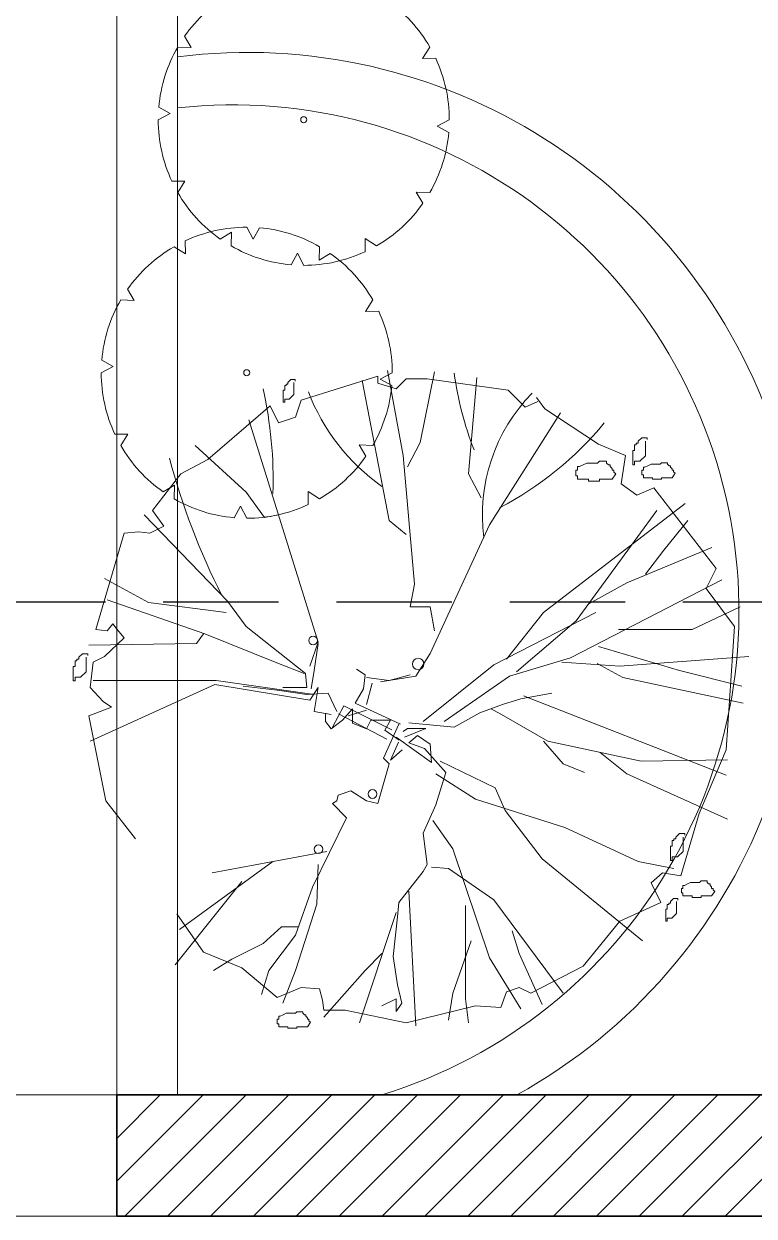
# Model space of a CAD drawing. Header units: inches. Extents: x 921646 to 2157952, y -92667 to 262089.
# Drawn here: x 1986381 to 1987585, y 200311 to 202277 of the extents above; entities that cross this region are included whole.
import ezdxf

# ---------------------------------------------------------------- set-up
doc = ezdxf.new("R2010")
doc.units = ezdxf.units.IN
doc.header["$MEASUREMENT"] = 0
doc.linetypes.add('DASHDOT', pattern=[1, 0.5, -0.25, 0, -0.25])
doc.linetypes.add('DASHED2', pattern=[9.525, 6.35, -3.175])
doc.layers.get('0').update_dxf_attribs({"lineweight": 9})
for name, color, linetype, lineweight in [('01-WALL', 10, 'Continuous', 35), ('04-TRUC', 40, 'DASHDOT', 9), ('09-DIMOUT', 251, 'Continuous', 9), ('13-VATDUNG', 104, 'Continuous', 13)]:
    doc.layers.add(name, color=color, linetype=linetype, lineweight=lineweight)
doc.layers.add('08-HATCH', color=130, linetype='Continuous')

# ---------------------------------------------------------------- blocks, each defined once
blk = doc.blocks.new('luoi')
at = {"layer": '04-TRUC', "ltscale": 500}
blk.add_line((1728830.4, 124594.3), (1752564.3, 124594.3), dxfattribs=at)
blk = doc.blocks.new('mb-cay8')
for p, q in [((-38.611, 550.352), (-64.794, 597.717)), ((-12.5, 600), (-38.611, 550.352)), ((240.063, 489.674), (241.07, 543.785)), ((-312.5, 519.615), (-310.289, 463.563)), ((287.5, 519.615), (240.063, 489.674)), ((-310.289, 463.563), (-356.646, 491.491)), ((451.063, 297.789), (478.991, 344.145)), ((-532.116, 300), (-502.175, 252.563)), ((507.115, 300), (451.063, 297.789)), ((-502.175, 252.563), (-556.286, 253.57)), ((537.852, 26.11), (585.217, 52.293)), ((-612.5, 0), (-562.853, -26.111)), ((587.5, 0), (537.852, 26.11)), ((-562.853, -26.111), (-610.218, -52.294)), ((507.115, -300), (477.174, -252.564)), ((477.174, -252.564), (531.285, -253.571)), ((-532.116, -300), (-476.064, -297.789)), ((-476.064, -297.789), (-503.992, -344.146)), ((-312.5, -519.616), (-265.064, -489.675)), ((-265.064, -489.675), (-266.071, -543.786)), ((287.5, -519.616), (285.289, -463.564)), ((285.289, -463.564), (331.645, -491.492)), ((-12.5, -600), (13.61, -550.353)), ((13.61, -550.353), (39.793, -597.718))]:
    blk.add_line(p, q)
blk.add_circle((-12.5, 0), 12.5)
for centre, radius, start, end in [((-12.499, -0.003), 600.003, 95.00011, 120), ((-12.5, 0.002), 599.998, 64.99996, 90.00008), ((-12.504, -0.004), 600.005, 35.00009, 59.99989), ((-12.497, -0.004), 600.005, 125.0001, 149.9999), ((-12.501, -0.001), 600, 5.000009, 30), ((-12.502, 0), 599.998, 155, 180.0001), ((-12.5, -0.001), 599.999, 335, 0.000018), ((-12.5, -0.001), 600, 185, 210), ((-12.5, -0.001), 600, 305, 330), ((-12.499, 0.001), 600.002, 215, 239.9999), ((-12.501, 0.004), 600.004, 275.0001, 299.9999), ((-12.5, -0.002), 599.999, 244.9999, 270)]:
    blk.add_arc(centre, radius, start, end)
blk = doc.blocks.new('tuong t2')
at = {"layer": '09-DIMOUT'}
h = blk.add_hatch(dxfattribs=at)
h.set_pattern_fill('ANSI31', color=256, scale=400)
h.set_pattern_definition([(45, (-254796.685, -87721.633), (-35.355339, 35.355339), [])])
h.paths.add_polyline_path([(1739597.7, 112789.3), (1735697.7, 112789.3), (1735697.7, 112589.3), (1739597.7, 112589.3)])
h.paths.add_polyline_path([(1735397.7, 112789.3), (1733597.7, 112789.3), (1733597.7, 112589.3), (1735397.7, 112589.3)])
h.paths.add_polyline_path([(1735197.7, 113389.3), (1735097.7, 113389.3), (1735097.7, 112789.3), (1735197.7, 112789.3)])
h.paths.add_polyline_path([(1733397.7, 112789.3), (1731737.7, 112789.3), (1731737.7, 112589.3), (1733397.7, 112589.3)])
h.paths.add_polyline_path([(1733397.7, 115689.3), (1733197.7, 115689.3), (1733197.7, 115589.3), (1733397.7, 115589.3)])
h.paths.add_polyline_path([(1735197.7, 115889.3), (1735247.7, 115889.3), (1735247.7, 115989.3), (1735097.7, 115989.3), (1735097.7, 115689.3), (1733397.7, 115689.3), (1733397.7, 115589.3), (1735097.7, 115589.3), (1735097.7, 115189.3), (1735197.7, 115189.3)])
h.paths.add_polyline_path([(1733397.7, 117389.3), (1733397.7, 117589.3), (1733197.7, 117589.3), (1733197.7, 117389.3), (1733397.7, 117389.3)])
h.paths.add_polyline_path([(1735397.7, 117589.3), (1733597.7, 117589.3), (1733597.7, 117389.3), (1735197.7, 117389.3), (1735397.7, 117389.3)])
h.paths.add_polyline_path([(1739797.7, 115989.3), (1737477.7, 115989.3), (1737477.7, 116089.3), (1737377.7, 116089.3), (1737377.7, 115989.3), (1736047.7, 115989.3), (1736047.7, 115889.3), (1739297.7, 115889.3), (1739297.7, 115739.3), (1739397.7, 115739.3), (1739397.7, 115889.3), (1739797.7, 115889.3)])
h.paths.add_polyline_path([(1737477.7, 117389.3), (1737377.7, 117389.3), (1737377.7, 116789.3), (1737477.7, 116789.3)])
h.paths.add_polyline_path([(1739897.7, 117389.3), (1739797.7, 117389.3), (1739797.7, 115989.3), (1739797.7, 115739.3), (1739897.7, 115739.3)])
h.paths.add_polyline_path([(1739797.7, 117259.3), (1739397.7, 117259.3), (1739397.7, 117389.3), (1739297.7, 117389.3), (1739297.7, 117159.3), (1739797.7, 117159.3)])
h.paths.add_polyline_path([(1739397.7, 114839.3), (1739297.7, 114839.3), (1739297.7, 114289.3), (1739797.7, 114289.3), (1739797.7, 114389.3), (1739397.7, 114389.3)])
h.paths.add_polyline_path([(1743197.7, 112789.3), (1743197.7, 112889.3), (1743097.7, 112889.3), (1743097.7, 112789.3), (1743017.7, 112789.3), (1743017.7, 112875.1), (1742987.2, 112889.3), (1742477.7, 112889.3), (1742477.7, 112789.3), (1742397.7, 112789.3), (1742397.7, 112889.3), (1742297.7, 112889.3), (1742297.7, 112789.3), (1739897.7, 112789.3), (1739897.7, 112589.3), (1743197.7, 112589.3)])
h.paths.add_polyline_path([(1743197.7, 117589.3), (1739897.7, 117589.3), (1739897.7, 117389.3), (1743197.7, 117389.3)])
h.paths.add_polyline_path([(1746797.7, 117589.3), (1743497.7, 117589.3), (1743497.7, 117389.3), (1746797.7, 117389.3)])
h.paths.add_polyline_path([(1746797.7, 112789.3), (1743497.7, 112789.3), (1743497.7, 112589.3), (1746797.7, 112589.3)])
h.paths.add_polyline_path([(1751597.7, 112739.3), (1751547.7, 112739.3), (1751547.7, 113189.3), (1751697.7, 113189.3), (1751697.7, 113289.3), (1751447.7, 113289.3), (1751447.7, 112739.3), (1748547.7, 112739.3), (1748547.7, 113289.3), (1748447.7, 113289.3), (1748447.7, 112789.3), (1747097.7, 112789.3), (1747097.7, 112589.3), (1751597.7, 112589.3)])
h.paths.add_polyline_path([(1751897.7, 114189.3), (1751547.7, 114189.3), (1751547.7, 114089.3), (1751697.7, 114089.3), (1751697.7, 113602.1), (1751897.7, 113602.1)])
h.paths.add_polyline_path([(1751897.7, 113602.1), (1751697.7, 113602.1), (1751697.7, 113289.3), (1751697.7, 112789.3), (1751897.7, 112789.3)])
h.paths.add_polyline_path([(1751047.7, 114189.3), (1750697.7, 114189.3), (1750697.7, 114689.3), (1750597.7, 114689.3), (1750597.7, 114189.3), (1747897.7, 114189.3), (1747897.7, 114089.3), (1748447.7, 114089.3), (1748447.7, 113989.3), (1748547.7, 113989.3), (1748547.7, 114089.3), (1751047.7, 114089.3)])
h.paths.add_polyline_path([(1746897.7, 117389.3), (1746797.7, 117389.3), (1746797.7, 114089.3), (1746897.7, 114089.3)])
h.paths.add_polyline_path([(1746997.7, 114189.3), (1746897.7, 114189.3), (1746897.7, 114089.3), (1746997.7, 114089.3)])
h.paths.add_polyline_path([(1751597.7, 117589.3), (1750697.7, 117589.3), (1747097.7, 117589.3), (1747097.7, 117439.3), (1750597.7, 117439.3), (1750597.7, 116990.2), (1750597.7, 116889.3), (1750697.7, 116889.3), (1750697.7, 117389.3), (1751597.7, 117389.3)])
h.paths.add_polyline_path([(1751897.7, 117389.3), (1751797.7, 117389.3), (1751797.7, 114189.3), (1751897.7, 114189.3)])
h.paths.add_polyline_path([(1739597.7, 117439.3), (1739297.7, 117439.3), (1739297.7, 117389.3), (1739597.7, 117389.3)])
at = {"layer": '01-WALL'}
for p, q in [((1742297.7, 112789.3), (1731737.7, 112789.3)), ((1731737.7, 112789.3), (1731737.7, 112589.3)), ((1751897.7, 112589.3), (1731737.7, 112589.3))]:
    blk.add_line(p, q, dxfattribs=at)
at = {"layer": '09-DIMOUT'}
for p, q in [((1731737.7, 115589.3), (1731737.7, 112789.3)), ((1731837.7, 115489.3), (1731837.7, 112789.3)), ((1730397.7, 112589.3), (1731737.7, 112589.3))]:
    blk.add_line(p, q, dxfattribs=at)
for centre, radius, start, end in [((1731952.2, 113591.1), 917.2, 299.0555, 97.173), ((1731929, 113587.1), 834.7, 287.1231, 96.2809)]:
    blk.add_arc(centre, radius, start, end, dxfattribs=at)
blk = doc.blocks.new('mb-cay34')
for p, q in [((148.1, 528.3), (174.7, 874.2)), ((-76, 813.4), (254.5, 836.2)), ((117.7, 535.9), (49.4, 859)), ((136.7, 687.9), (95, 855.2)), ((246.9, 722.1), (307.7, 851.4)), ((254.5, 836.2), (357, 760.1)), ((-140.5, 547.3), (-262.1, 817.2)), ((-246.9, 741.1), (-76, 813.4)), ((68.4, 269.9), (-144.3, 813.4)), ((-106.4, 585.3), (-102.6, 817.2)), ((170.9, 395.3), (379.8, 802)), ((-456.3, 782.7), (-468.4, 774.6)), ((-468.4, 746.2), (-468.4, 774.6)), ((-456.3, 782.7), (-452.2, 778.7)), ((-452.2, 778.7), (-448.2, 778.7)), ((-448.2, 778.7), (-448.2, 774.6)), ((-448.2, 774.6), (-444.1, 774.6)), ((-444.1, 774.6), (-440, 770.6)), ((-440, 770.6), (-436, 770.6)), ((-436, 770.6), (-436, 766.5)), ((357, 760.1), (410.2, 786.7)), ((372.2, 547.3), (467.2, 775.3)), ((410.2, 786.7), (626.7, 619.5)), ((-472.5, 721.9), (-472.5, 746.2)), ((-472.5, 746.2), (-468.4, 746.2)), ((-436, 766.5), (-431.9, 762.5)), ((-431.9, 762.5), (-427.9, 762.5)), ((-427.9, 746.2), (-431.9, 742.2)), ((-431.9, 742.2), (-431.9, 717.8)), ((-427.9, 762.5), (-427.9, 746.2)), ((-414, 691.7), (-246.9, 741.1)), ((-468.4, 721.9), (-472.5, 721.9)), ((-468.4, 697.5), (-468.4, 721.9)), ((-436, 709.7), (-440, 701.6)), ((-431.9, 717.8), (-436, 709.7)), ((246.9, 524.5), (246.9, 722.1)), ((459.6, 646.1), (539.4, 710.7)), ((-515.8, 680), (-528, 667.8)), ((-483.4, 680), (-515.8, 680)), ((-479.3, 684), (-475.3, 684)), ((-475.3, 684), (-475.3, 671.8)), ((-460.3, 697.5), (-468.4, 697.5)), ((-460.3, 693.5), (-460.3, 697.5)), ((-448.2, 693.5), (-460.3, 693.5)), ((-448.2, 697.5), (-448.2, 693.5)), ((-440, 697.5), (-448.2, 697.5)), ((-440, 701.6), (-440, 697.5)), ((-406.4, 642.3), (-414, 691.7)), ((-376, 577.7), (-395, 672.7)), ((-349.1, 697.8), (-363.7, 683.2)), ((-363.7, 683.2), (-363.7, 668.6)), ((-310.2, 697.8), (-349.1, 697.8)), ((-319.9, 673.5), (-319.9, 668.6)), ((-315, 673.5), (-319.9, 673.5)), ((-315, 678.3), (-315, 673.5)), ((-310.2, 678.3), (-315, 678.3)), ((-300.4, 688.1), (-310.2, 678.3)), ((-305.3, 702.7), (-300.4, 702.7)), ((-300.4, 702.7), (-300.4, 688.1)), ((201.3, 471.3), (136.7, 687.9)), ((292.5, 323.1), (584.9, 703.1)), ((666, 676.7), (653.8, 668.6)), ((666, 676.7), (670, 672.6)), ((670, 672.6), (674.1, 672.6)), ((674.1, 672.6), (674.1, 668.6)), ((-536.1, 655.6), (-536.1, 651.5)), ((-528, 655.6), (-536.1, 655.6)), ((-503.7, 651.5), (-536.1, 651.5)), ((-528, 667.8), (-528, 655.6)), ((-503.7, 655.6), (-503.7, 651.5)), ((-491.5, 655.6), (-503.7, 655.6)), ((-487.5, 659.7), (-491.5, 659.7)), ((-491.5, 659.7), (-491.5, 655.6)), ((-483.4, 663.7), (-487.5, 663.7)), ((-487.5, 663.7), (-487.5, 659.7)), ((-475.3, 671.8), (-483.4, 663.7)), ((-433, 611.9), (-406.4, 642.3)), ((-373.4, 668.6), (-373.4, 663.7)), ((-363.7, 668.6), (-373.4, 668.6)), ((-334.5, 663.7), (-373.4, 663.7)), ((-334.5, 668.6), (-334.5, 663.7)), ((-319.9, 668.6), (-334.5, 668.6)), ((395, 596.7), (459.6, 646.1)), ((649.8, 615.8), (649.8, 640.2)), ((649.8, 640.2), (653.8, 640.2)), ((653.8, 640.2), (653.8, 668.6)), ((674.1, 668.6), (678.2, 668.6)), ((678.2, 668.6), (682.2, 664.5)), ((682.2, 664.5), (686.3, 664.5)), ((686.3, 664.5), (686.3, 660.5)), ((686.3, 660.5), (690.3, 656.4)), ((690.3, 656.4), (694.4, 656.4)), ((694.4, 640.2), (690.3, 636.1)), ((694.4, 656.4), (694.4, 640.2)), ((-535.6, 528.3), (-486.2, 638.5)), ((-486.2, 638.5), (-433, 611.9)), ((269.7, 410.5), (566, 627.1)), ((626.7, 619.5), (607.7, 573.9)), ((653.8, 615.8), (649.8, 615.8)), ((653.8, 591.5), (653.8, 615.8)), ((690.3, 611.8), (686.3, 603.6)), ((690.3, 636.1), (690.3, 611.8)), ((-368.4, 319.3), (-588.7, 589.1)), ((-284.9, 380.1), (-376, 577.7)), ((-53.2, 334.5), (-106.4, 585.3)), ((661.9, 591.5), (653.8, 591.5)), ((661.9, 587.4), (661.9, 591.5)), ((674.1, 587.4), (661.9, 587.4)), ((682.2, 591.5), (674.1, 591.5)), ((674.1, 591.5), (674.1, 587.4)), ((686.3, 603.6), (682.2, 595.5)), ((682.2, 595.5), (682.2, 591.5)), ((713, 596.7), (698.4, 582.1)), ((698.4, 582.1), (698.4, 567.5)), ((751.9, 596.7), (713, 596.7)), ((751.9, 577.3), (747, 577.3)), ((747, 577.3), (747, 572.4)), ((761.6, 587), (751.9, 577.3)), ((756.8, 601.6), (761.6, 601.6)), ((761.6, 601.6), (761.6, 587)), ((-83.6, 475.1), (-140.5, 547.3)), ((315.3, 444.7), (372.2, 547.3)), ((607.7, 573.9), (638.1, 532.1)), ((698.4, 567.5), (688.6, 567.5)), ((688.6, 567.5), (688.6, 562.7)), ((727.6, 562.7), (688.6, 562.7)), ((742.2, 567.5), (727.6, 567.5)), ((727.6, 567.5), (727.6, 562.7)), ((747, 572.4), (742.2, 572.4)), ((742.2, 572.4), (742.2, 567.5)), ((-657.1, 429.5), (-535.6, 528.3)), ((155.7, 467.5), (117.7, 535.9)), ((159.5, 372.5), (148.1, 528.3)), ((638.1, 532.1), (714.1, 543.5)), ((664.4, 517.2), (649.8, 507.4)), ((664.4, 517.2), (669.3, 512.3)), ((669.3, 512.3), (674.2, 512.3)), ((674.2, 512.3), (674.2, 507.4)), ((714.1, 543.5), (744.5, 471.3)), ((649.8, 473.4), (649.8, 507.4)), ((674.2, 507.4), (679, 507.4)), ((679, 507.4), (683.9, 502.6)), ((683.9, 502.6), (688.8, 502.6)), ((688.8, 502.6), (688.8, 497.7)), ((688.8, 497.7), (693.6, 492.8)), ((693.6, 492.8), (698.5, 492.8)), ((698.5, 492.8), (698.5, 473.4)), ((151.9, 190), (292.5, 463.7)), ((645, 444.1), (645, 473.4)), ((645, 473.4), (649.8, 473.4)), ((698.5, 473.4), (693.6, 468.5)), ((693.6, 468.5), (693.6, 439.3)), ((744.5, 471.3), (839.4, 326.9)), ((-729.3, 288.9), (-657.1, 429.5)), ((-114, 376.3), (-136.7, 433.3)), ((649.8, 444.1), (645, 444.1)), ((649.8, 414.9), (649.8, 444.1)), ((688.8, 429.5), (683.9, 419.8)), ((683.9, 419.8), (683.9, 414.9)), ((693.6, 439.3), (688.8, 429.5)), ((121.5, 231.8), (170.9, 395.3)), ((132.9, 250.8), (269.7, 410.5)), ((659.6, 414.9), (649.8, 414.9)), ((659.6, 410.1), (659.6, 414.9)), ((674.2, 410.1), (659.6, 410.1)), ((683.9, 414.9), (674.2, 414.9)), ((674.2, 414.9), (674.2, 410.1)), ((-478.6, 190), (-729.3, 376.3)), ((-208.9, 140.6), (-284.9, 380.1)), ((-53.2, 323.1), (-114, 376.3)), ((528, 178.6), (828, 368.7)), ((15.2, 216.6), (-53.2, 334.5)), ((60.8, 262.2), (76, 345.9)), ((167.1, 224.2), (292.5, 323.1)), ((839.4, 326.9), (869.8, 304.1)), ((-622.9, 258.4), (-759.7, 319.3)), ((-714.1, 258.4), (-729.3, 288.9)), ((-239.3, 220.4), (-368.4, 319.3)), ((858.4, 307.9), (843.2, 273.7)), ((-634.3, 178.6), (-771.1, 262.2)), ((-725.5, 224.2), (-714.1, 258.4)), ((-562.2, 239.4), (-622.9, 258.4)), ((45.6, 212.8), (60.8, 262.2)), ((843.2, 273.7), (888.8, 228)), ((-767.3, 209), (-725.5, 224.2)), ((0, 57), (121.5, 231.8)), ((888.8, 228), (919.2, 11.4)), ((-763.5, 140.6), (-767.3, 209)), ((-178.5, 193.8), (-239.3, 220.4)), ((-106.4, 45.6), (-178.5, 193.8)), ((34.2, 182.4), (15.2, 216.6)), ((22.8, 152), (45.6, 212.8)), ((-341.9, 79.8), (-634.3, 178.6)), ((-395, 68.4), (-478.6, 190)), ((0, 0), (151.9, 190)), ((182.3, 19), (528, 178.6)), ((-809.1, -45.6), (-763.5, 140.6)), ((-588.7, 129.2), (-729.3, 79.8)), ((-140.5, 34.2), (-208.9, 140.6)), ((-15.2, 83.6), (22.8, 152)), ((600.1, 155.8), (664.7, 121.6)), ((664.7, 121.6), (923, 144.4)), ((-744.5, 114), (-809.1, 121.6)), ((-493.8, 114), (-744.5, 114)), ((-729.3, 79.8), (-801.5, 68.4)), ((-391.2, 22.8), (-395, 68.4)), ((-265.9, 26.6), (-341.9, 79.8)), ((-3.8, -38), (-15.2, 83.6)), ((-224.1, 34.2), (-300.1, 0)), ((-136.7, 60.8), (-224.1, 34.2)), ((-72.2, 3.8), (-136.7, 60.8)), ((-402.6, 0), (-486.2, -64.6)), ((-383.6, 11.4), (-402.6, 0)), ((-300.1, 0), (-383.6, 11.4)), ((-110.2, 22.8), (-60.8, 19)), ((-41.8, -72.2), (-110.2, 22.8)), ((-57, -38), (-72.2, 3.8)), ((-60.8, 19), (-38, -15.2)), ((-41.8, -49.4), (-19, 7.6)), ((-19, 7.6), (-19, -41.8)), ((121.5, -19), (182.3, 19)), ((243.1, 30.4), (307.7, 19)), ((307.7, 19), (307.7, -34.2)), ((748.3, -7.6), (938.2, 30.4)), ((919.2, 11.4), (919.2, -45.6)), ((-455.8, -38), (-816.6, -19)), ((-38, -15.2), (-57, -38)), ((106.4, -114), (121.5, -19)), ((307.7, -34.2), (368.4, -22.8)), ((368.4, -22.8), (714.1, -53.2)), ((683.7, -41.8), (748.3, -7.6)), ((-774.9, -209), (-809.1, -45.6)), ((-755.9, -57), (-778.7, -72.2)), ((-706.5, -68.4), (-755.9, -57)), ((-103.7, -87.2), (-75.9, -55.7)), ((-19, -41.8), (-26.6, -53.2)), ((-7.5, -60.8), (49.5, -182.4)), ((110.2, -91.2), (125.3, -34.2)), ((501.4, -45.6), (539.4, -91.2)), ((714.1, -53.2), (942, -95)), ((919.2, -45.6), (892.6, -72.2)), ((-512.8, -72.2), (-809.1, -171)), ((-778.7, -72.2), (-744.5, -72.2)), ((-744.5, -72.2), (-763.5, -110.2)), ((-630.5, -79.8), (-706.5, -68.4)), ((-524.2, -68.4), (-630.5, -79.8)), ((-486.2, -64.6), (-524.2, -68.4)), ((-114, -91.2), (-220.3, -121.6)), ((-98.8, -106.4), (-114, -91.2)), ((-55.3, -66.2), (-103.7, -87.2)), ((-7.6, -64.6), (-98.8, -106.4)), ((-49.8, -64.2), (-23.2, -102.2)), ((-23.2, -102.2), (3.4, -87)), ((-22.8, -83.6), (41.8, -212.8)), ((3.4, -87), (3.4, -140.2)), ((117.7, -152), (110.2, -91.2)), ((539.4, -91.2), (915.4, -163.4)), ((892.6, -72.2), (907.8, -121.6)), ((-622.9, -110.2), (-668.5, -155.8)), ((-220.3, -121.6), (-212.7, -152)), ((-47.9, -97.4), (20.4, -226.6)), ((926.8, -121.6), (862.2, -326.9)), ((907.8, -121.6), (926.8, -121.6)), ((-668.5, -155.8), (-793.9, -266.1)), ((-212.7, -152), (-186.1, -193.8)), ((3.4, -140.2), (-19.4, -151.6)), ((-19.4, -151.6), (-4.2, -189.7)), ((30.4, -152), (15.2, -201.4)), ((45.6, -152), (102.6, -136.8)), ((49.5, -182.4), (87.5, -159.6)), ((87.5, -159.6), (125.5, -155.8)), ((125.5, -155.8), (140.7, -178.6)), ((-4.2, -189.7), (33.8, -189.7)), ((33.8, -189.7), (3.4, -216.3)), ((-774.9, -266.1), (-774.9, -209)), ((-258.3, -205.2), (-444.4, -296.5)), ((-220.3, -243.2), (-258.3, -205.2)), ((-186.1, -193.8), (-197.5, -228)), ((3.4, -216.3), (-19.4, -246.7)), ((41.8, -212.8), (-15.2, -243.2)), ((-212.7, -231.8), (-220.3, -243.2)), ((-197.5, -228), (-212.7, -231.8)), ((-19.4, -246.7), (-0.4, -261.9)), ((19, -247), (26.6, -292.7)), ((26.6, -231.8), (76, -254.6)), ((76, -254.6), (72.2, -311.7)), ((-748.3, -269.9), (-774.9, -266.1)), ((-717.9, -277.5), (-748.3, -269.9)), ((-714.1, -326.9), (-717.9, -277.5)), ((-490, -285.1), (-668.5, -342.1)), ((-383.6, -281.3), (-490, -285.1)), ((-349.4, -258.4), (-406.4, -566.3)), ((-0.4, -261.9), (22.4, -261.9)), ((26.6, -292.7), (91.2, -281.3)), ((91.2, -281.3), (57, -304.1)), ((136.7, -292.7), (208.9, -281.3)), ((148.1, -304.1), (212.7, -281.3)), ((212.7, -281.3), (809.1, -467.5)), ((-807.4, -302.2), (-819.6, -310.3)), ((-819.6, -338.7), (-819.6, -310.3)), ((-807.4, -302.2), (-803.3, -306.3)), ((-803.3, -306.3), (-799.3, -306.3)), ((-799.3, -306.3), (-799.3, -310.3)), ((-799.3, -310.3), (-795.2, -310.3)), ((-795.2, -310.3), (-791.2, -314.4)), ((-791.2, -314.4), (-787.1, -314.4)), ((-787.1, -314.4), (-787.1, -318.4)), ((-787.1, -318.4), (-783.1, -322.5)), ((-444.4, -296.5), (-573.6, -342.1)), ((57, -304.1), (98.8, -558.7)), ((72.2, -292.7), (110.2, -554.9)), ((72.2, -311.7), (83.6, -391.5)), ((87.4, -300.3), (136.7, -292.7)), ((91.2, -311.7), (129.1, -315.5)), ((91.2, -376.3), (91.2, -311.7)), ((129.1, -315.5), (254.5, -475.1)), ((129.1, -319.3), (155.7, -387.7)), ((-823.6, -338.7), (-819.6, -338.7)), ((-823.6, -363.1), (-823.6, -338.7)), ((-783.1, -322.5), (-779, -322.5)), ((-779, -338.7), (-783.1, -342.8)), ((-783.1, -342.8), (-783.1, -367.1)), ((-779, -322.5), (-779, -338.7)), ((-668.5, -342.1), (-755.9, -376.3)), ((-740.7, -391.5), (-714.1, -326.9)), ((-573.6, -342.1), (-668.5, -414.3)), ((-550.8, -334.5), (-550.8, -380.1)), ((816.6, -342.1), (801.5, -387.7)), ((862.2, -326.9), (816.6, -342.1)), ((877.1, -347.1), (865, -359.3)), ((909.6, -347.1), (877.1, -347.1)), ((913.6, -343), (917.7, -343)), ((917.7, -343), (917.7, -355.2)), ((-819.6, -363.1), (-823.6, -363.1)), ((-819.6, -387.4), (-819.6, -363.1)), ((-787.1, -375.3), (-791.2, -383.4)), ((-791.2, -383.4), (-791.2, -387.4)), ((-783.1, -367.1), (-787.1, -375.3)), ((-550.8, -380.1), (-596.3, -429.5)), ((856.9, -371.4), (856.9, -375.5)), ((865, -371.4), (856.9, -371.4)), ((889.3, -375.5), (856.9, -375.5)), ((865, -359.3), (865, -371.4)), ((889.3, -371.4), (889.3, -375.5)), ((901.5, -371.4), (889.3, -371.4)), ((901.5, -367.4), (901.5, -371.4)), ((905.5, -367.4), (901.5, -367.4)), ((905.5, -363.3), (905.5, -367.4)), ((909.6, -363.3), (905.5, -363.3)), ((917.7, -355.2), (909.6, -363.3)), ((-811.5, -387.4), (-819.6, -387.4)), ((-811.5, -391.5), (-811.5, -387.4)), ((-799.3, -391.5), (-811.5, -391.5)), ((-799.3, -387.4), (-799.3, -391.5)), ((-791.2, -387.4), (-799.3, -387.4)), ((-660.9, -486.5), (-740.7, -391.5)), ((-668.5, -414.3), (-733.1, -433.3)), ((-376, -402.9), (-558.4, -653.7)), ((83.6, -391.5), (95, -482.7)), ((155.7, -387.7), (235.5, -585.3)), ((554.6, -387.7), (547, -425.7)), ((847, -410.5), (702.7, -577.7)), ((801.5, -387.7), (847, -410.5)), ((-596.3, -429.5), (-638.1, -513.1)), ((547, -425.7), (615.3, -475.1)), ((254.5, -475.1), (322.9, -524.5)), ((615.3, -475.1), (740.7, -611.9)), ((-619.1, -589.1), (-660.9, -486.5)), ((-429.2, -486.5), (-653.3, -665.1)), ((-638.1, -513.1), (-668.5, -562.5)), ((292.5, -528.3), (319.1, -737.3)), ((322.9, -524.5), (554.6, -748.7)), ((98.8, -558.7), (-53.2, -893.2)), ((110.2, -554.9), (110.2, -885.6)), ((-516.6, -661.3), (-619.1, -589.1)), ((235.5, -589.1), (208.9, -608.1)), ((235.5, -585.3), (326.7, -847.6)), ((702.7, -577.7), (664.7, -649.9)), ((208.9, -608.1), (205.1, -897)), ((664.7, -649.9), (566, -725.9)), ((524.2, -695.5), (505.2, -733.5)), ((566, -725.9), (524.2, -695.5)), ((505.2, -733.5), (509, -763.9)), ((319.1, -737.3), (383.6, -855.2)), ((509, -763.9), (505.2, -802)), ((-212.7, -851.4), (-315.3, -771.5)), ((224.1, -802), (174.7, -855.2)), ((246.9, -821), (224.1, -802)), ((505.2, -802), (246.9, -878)), ((262.1, -832.4), (246.9, -821)), ((15.2, -897), (-212.7, -851.4)), ((38, -836.2), (15.2, -897)), ((53.2, -859), (38, -836.2)), ((91.2, -893.2), (53.2, -859)), ((174.7, -855.2), (159.5, -885.6)), ((243.1, -847.6), (262.1, -832.4)), ((246.9, -878), (243.1, -847.6)), ((159.5, -885.6), (91.2, -893.2)), ((133.2, -904.6), (118.7, -919.2)), ((118.7, -919.2), (118.7, -933.8)), ((172.2, -904.6), (133.2, -904.6)), ((172.2, -924.1), (167.3, -924.1)), ((167.3, -924.1), (167.3, -928.9)), ((181.9, -914.3), (172.2, -924.1)), ((177, -899.7), (181.9, -899.7)), ((181.9, -899.7), (181.9, -914.3)), ((118.7, -933.8), (108.9, -933.8)), ((108.9, -933.8), (108.9, -938.7)), ((147.8, -938.7), (108.9, -938.7)), ((162.4, -933.8), (147.8, -933.8)), ((147.8, -933.8), (147.8, -938.7)), ((167.3, -928.9), (162.4, -928.9)), ((162.4, -928.9), (162.4, -933.8))]:
    blk.add_line(p, q)
for centre, radius in [((154.1, -13.1), 15.3), ((-194.7, -135.6), 11.7), ((-343.1, -280.4), 11.7), ((217.2, -295.2), 11.7)]:
    blk.add_circle(centre, radius)
for centre, radius, start, end in [((1370.9, -207.9), 898.1, 129.3545, 152.6092), ((554.4, 627.1), 467.6, 262.5537, 314.3375), ((1051.9, 958.4), 882.6, 248.5622, 262.3516), ((1080.7, 206.7), 550.5, 215.15, 249.1841), ((647.6, -1519.7), 1117.4, 77.3352, 91.8505), ((1164.8, 1073.5), 1812.8, 242.8644, 255.3539)]:
    blk.add_arc(centre, radius, start, end)

msp = doc.modelspace()

# ---------------------------------------------------------------- linework, layer by layer
at = {"layer": '08-HATCH', "linetype": 'DASHED2', "ltscale": 30}
msp.add_line((1981753.1, 201323.7), (2008738.2, 201323.7), dxfattribs=at)
at = {"layer": '09-DIMOUT'}
msp.add_line((1986534.4, 200511), (1985294.4, 200511), dxfattribs=at)

# ---------------------------------------------------------------- block references
at = {"layer": '01-WALL'}
msp.add_blockref('luoi', (255072.6, 75716.7), dxfattribs=at)
at = {"layer": '13-VATDUNG'}
msp.add_blockref('tuong t2', (254796.7, 87721.6), dxfattribs=at)
for name, p, xscale, yscale, zscale, rotation in [('mb-cay8', (1986842.8, 202113.8), -0.4, 0.4, 0.4, 90), ('mb-cay8', (1986748.8, 201696.7), -0.4, 0.4, 0.4, 90), ('mb-cay34', (1987039.5, 201126.7), -0.6144000000000001, 0.6144000000000001, 0.6144000000000001, 270)]:
    msp.add_blockref(name, p, dxfattribs=dict(at, xscale=xscale, yscale=yscale, zscale=zscale, rotation=rotation))

doc.saveas('drawing.dxf')
